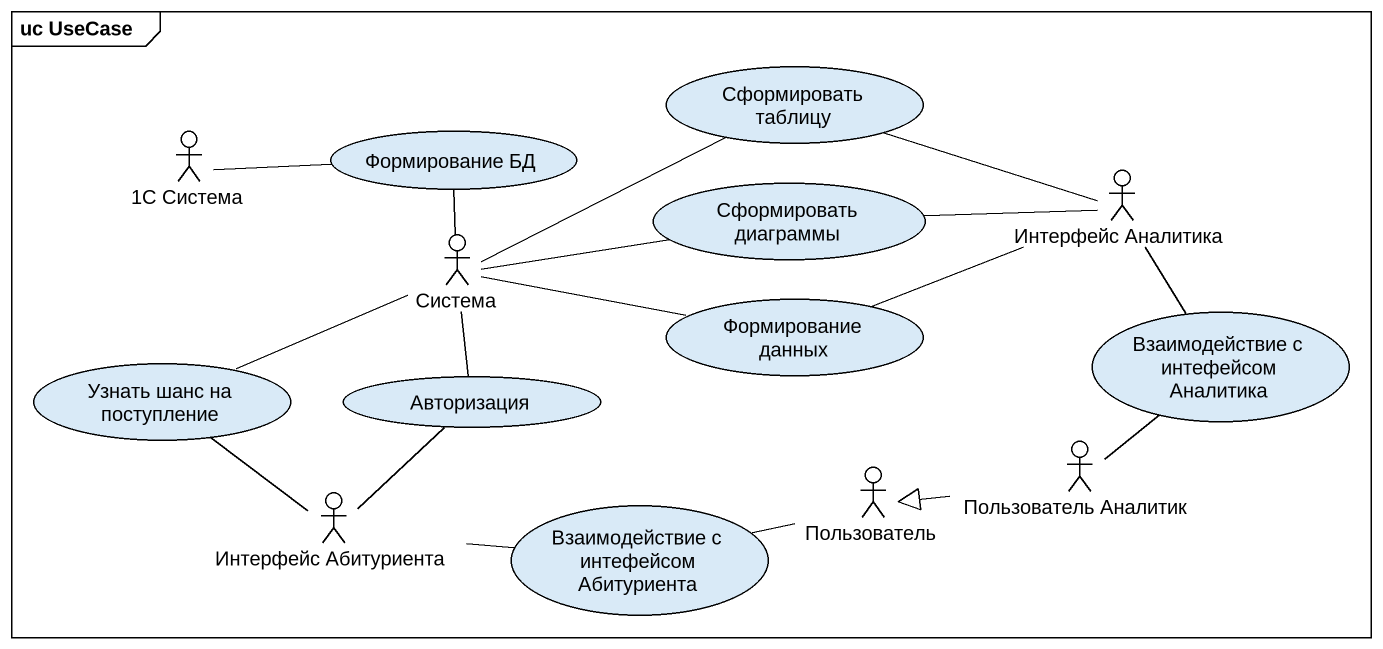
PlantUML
@startuml
mainframe uc UseCase
usecase "Сформировать таблицу" as Сформировать_таблицу
actor "1C Система" as a1C_Система
usecase "Формирование БД" as Формирование_БД
usecase "Сформировать диаграммы" as Сформировать_диаграммы
actor "Интерфейс Аналитика" as Интерфейс_Аналитика
actor Система
usecase "Формирование данных" as Формирование_данных
usecase "Взаимодействие с интефейсом Аналитика" as Взаимодействие_с_интефейсом
usecase "Узнать шанс на поступление" as Узнать_шанс_на_поступление
usecase Авторизация
actor "Пользователь Аналитик" as Пользователь_Аналитик
actor "Интерфейс Абитуриента" as Интерфейс_Абитуриента
usecase "Взаимодействие с интефейсом Абитуриента" as Взаимодействие_с_интефейсом_2
actor Пользователь
Сформировать_таблицу -right- Интерфейс_Аналитика
a1C_Система -right- Формирование_БД
Формирование_БД -- Система
Сформировать_диаграммы -right- Интерфейс_Аналитика
Система -right- Сформировать_таблицу
Система -right- Сформировать_диаграммы
Система -right- Формирование_данных
Формирование_данных -right- Интерфейс_Аналитика
Взаимодействие_с_интефейсом -up- Интерфейс_Аналитика
Взаимодействие_с_интефейсом -- Пользователь_Аналитик
Узнать_шанс_на_поступление -right- Система
Авторизация -up- Система
Пользователь_Аналитик -left-|> Пользователь
Интерфейс_Абитуриента -up- Узнать_шанс_на_поступление
Интерфейс_Абитуриента -up- Авторизация
Взаимодействие_с_интефейсом_2 -left- Интерфейс_Абитуриента
Пользователь -left- Взаимодействие_с_интефейсом_2
@enduml
